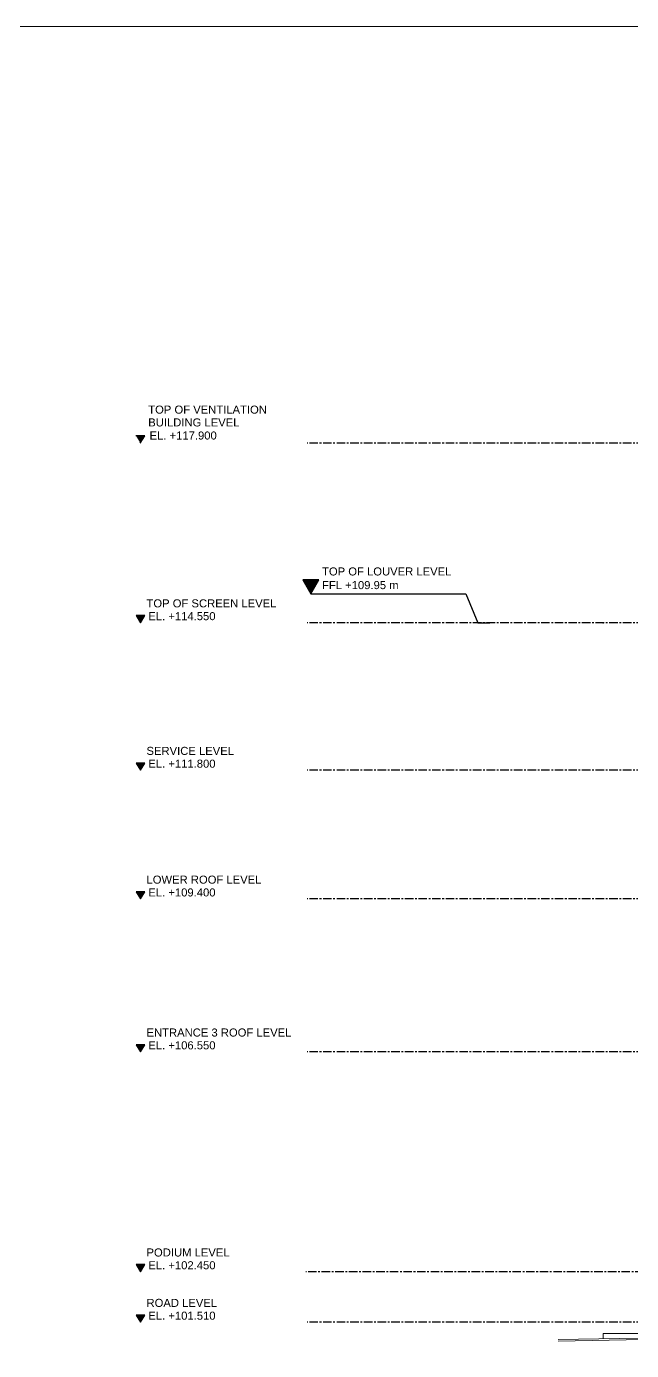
# Model space of a CAD drawing. Header units: millimetres. Extents: x 3774 to 718460, y -768339 to 192544.
# Drawn here: x 385955 to 397232, y -643494 to -618812 of the extents above; entities that cross this region are included whole.
import ezdxf

# ---------------------------------------------------------------- set-up
doc = ezdxf.new("R2010")
doc.units = ezdxf.units.MM
doc.linetypes.add('CENTER', pattern=[50.8, 31.75, -6.35, 6.35, -6.35])
doc.linetypes.add('XKITLINE00', pattern=[0])
for name, color, linetype in [('000 - 0_SYM_DWG_GRIDLINE_MAIN_COLOR_251', 7, 'Continuous'), ('000 - 0_SYM_DWG_LEVEL_MAIN_COLOR_2', 7, 'Continuous'), ('000 - 0_SYM_DWG_LEVEL_TEXT', 7, 'Continuous')]:
    doc.layers.add(name, color=color, linetype=linetype)
doc.layers.add('DrawingSheet', color=7, linetype='Continuous', lineweight=0)
doc.layers.add('Part', color=7, linetype='Continuous', lineweight=0)
doc.styles.add('Arial_1', font='arial.ttf', dxfattribs={"height": 125})
doc.styles.add('ROMANS', font='arial.ttf', dxfattribs={"width": 0.85})

# ---------------------------------------------------------------- blocks, each defined once
blk = doc.blocks.new('*U5738')
at = {"layer": '000 - 0_SYM_DWG_LEVEL_MAIN_COLOR_2'}
blk.add_hatch(color=7, dxfattribs=at).paths.add_polyline_path([(-106.01, 15.96), (-109, 10.78), (-111.99, 15.96)])
at = {"color": 7}
blk.add_point((0, 0), dxfattribs=at)
at = {"layer": '000 - 0_SYM_DWG_GRIDLINE_MAIN_COLOR_251', "color": 7}
blk.add_lwpolyline([(-109, 10.78), (-51.25, 10.78), (-46.75, 0), (-42.25, 0)], dxfattribs=at)
at = {"layer": '000 - 0_SYM_DWG_LEVEL_MAIN_COLOR_2', "color": 7, "lineweight": 25}
for p, q in [((-106.01, 15.96), (-111.99, 15.96)), ((-111.99, 15.96), (-109, 10.78)), ((-109, 10.78), (-106.01, 15.96))]:
    blk.add_line(p, q, dxfattribs=at)
at = {"layer": '000 - 0_SYM_DWG_LEVEL_TEXT', "color": 7, "style": 'Arial_1'}
for tag, p in [('LV_NAME_1', (-104.78, 22.71)), ('LV_NAME_2', (-104.79, 17.62)), ('LV_NAME_3', (-104.8, 12.53))]:
    blk.add_attdef(tag, p, '', height=3, dxfattribs=at)
blk = doc.blocks.new('*A272909')
at = {"layer": 'DrawingSheet', "color": 7, "linetype": 'XKITLINE00', "lineweight": 0}
blk.add_line((2939.351557, 28.464483), (1689.351557, 28.464483), dxfattribs=at)
blk = doc.blocks.new('*A7693651')
at = {"layer": 'Part', "color": 7, "linetype": 'XKITLINE00', "lineweight": 0}
for p, q in [((2138.707265, -167.351894), (2171.40093, -166.775516)), ((2138.707265, -167.575928), (2171.40093, -166.999551))]:
    blk.add_line(p, q, dxfattribs=at)
blk = doc.blocks.new('*A7703652')
at = {"layer": 'Part', "color": 7, "linetype": 'XKITLINE00', "lineweight": 0}
blk.add_line((2145.397813, -167.233942), (2145.397813, -166.453462), dxfattribs=at)
blk = doc.blocks.new('*A7713653')
at = {"layer": 'Part', "color": 7, "linetype": 'XKITLINE00', "lineweight": 0}
for p, q in [((2177.121323, -166.453462), (2145.397813, -166.453462)), ((2145.397813, -166.453462), (2145.397813, -167.233942)), ((2177.121323, -168.988744), (2177.121323, -166.453462))]:
    blk.add_line(p, q, dxfattribs=at)
blk = doc.blocks.new('A$Cd169d164')
for points in [[(-1.62, 2.67), (0, 0), (1.62, 2.67)], [(-1.61, -64.33), (0.01, -67), (1.63, -64.33)], [(-1.61, -119.33), (0.01, -122), (1.63, -119.33)], [(-1.61, -167.33), (0.01, -170), (1.63, -167.33)], [(-1.61, -224.33), (0.01, -227), (1.63, -224.33)], [(-1.61, -306.33), (0.01, -309), (1.63, -306.33)], [(-1.61, -325.13), (0.01, -327.8), (1.63, -325.13)]]:
    blk.add_hatch(color=7).paths.add_polyline_path(points)
at = {"color": 7}
for p, q in [((1.62, 2.67), (-1.62, 2.67)), ((0, 0), (1.62, 2.67)), ((1.63, -64.33), (-1.61, -64.33)), ((-1.61, -64.33), (0.01, -67)), ((0.01, -67), (1.63, -64.33)), ((1.63, -119.33), (-1.61, -119.33)), ((-1.61, -119.33), (0.01, -122)), ((0.01, -122), (1.63, -119.33)), ((1.63, -167.33), (-1.61, -167.33)), ((-1.61, -167.33), (0.01, -170)), ((0.01, -170), (1.63, -167.33)), ((1.63, -224.33), (-1.61, -224.33)), ((-1.61, -224.33), (0.01, -227)), ((0.01, -227), (1.63, -224.33)), ((1.63, -306.33), (-1.61, -306.33)), ((-1.61, -306.33), (0.01, -309)), ((0.01, -309), (1.63, -306.33)), ((1.63, -325.13), (-1.61, -325.13)), ((-1.61, -325.13), (0.01, -327.8)), ((0.01, -327.8), (1.63, -325.13))]:
    blk.add_line(p, q, dxfattribs=at)
at = {"color": 7, "style": 'ROMANS'}
for s, p in [('TOP OF VENTILATION', (2.95, 10.95)), ('BUILDING LEVEL', (2.95, 6.18)), ('EL. +117.900', (3.44, 1.3)), ('TOP OF SCREEN LEVEL', (2.3, -61.28)), ('EL. +114.550', (2.99, -66.05)), ('SERVICE LEVEL', (2.3, -116.28)), ('EL. +111.800', (2.99, -121.05)), ('LOWER ROOF LEVEL', (2.3, -164.28)), ('EL. +109.400', (2.99, -169.05)), ('ENTRANCE 3 ROOF LEVEL', (2.3, -221.28)), ('EL. +106.550', (2.99, -226.05)), ('PODIUM LEVEL', (2.3, -303.28)), ('EL. +102.450', (2.99, -308.05)), ('ROAD LEVEL', (2.3, -322.08)), ('EL. +101.510', (2.99, -326.85))]:
    blk.add_text(s, height=3, dxfattribs=at).set_placement(p)

msp = doc.modelspace()

# ---------------------------------------------------------------- linework, layer by layer
at = {"color": 7, "linetype": 'CENTER', "ltscale": 5}
for p, q in [((437107.783, -626577.045), (391187.746, -626577.045)), ((437107.783, -629927.045), (391187.746, -629927.045)), ((437107.783, -632677.045), (391187.746, -632677.045)), ((437107.783, -635077.045), (391187.746, -635077.045)), ((437107.783, -637927.045), (391187.746, -637927.045)), ((437081.589, -642027.045), (391161.552, -642027.045)), ((437107.783, -642967.045), (391187.746, -642967.045))]:
    msp.add_line(p, q, dxfattribs=at)

# ---------------------------------------------------------------- block references
at = {"color": 7, "lineweight": 0, "xscale": 125, "yscale": 125, "zscale": 125}
for name in ['*A272909', '*A7703652', '*A7713653', '*A7693651']:
    msp.add_blockref(name, (128527.556, -622370.363), dxfattribs=at)
at = {"color": 7, "xscale": 50.00000036139299, "yscale": 50.00000036139299, "zscale": 50.00000036139299}
msp.add_blockref('A$Cd169d164', (388076.964, -626577.045), dxfattribs=at)
at = {"color": 7, "xscale": 50, "yscale": 50, "zscale": 50}
msp.add_blockref('*U5738', (396703.446, -629927.045), dxfattribs=at).add_auto_attribs({'LV_NAME_2': 'TOP OF LOUVER LEVEL', 'LV_NAME_3': 'FFL +109.95 m'})

doc.saveas('drawing.dxf')
